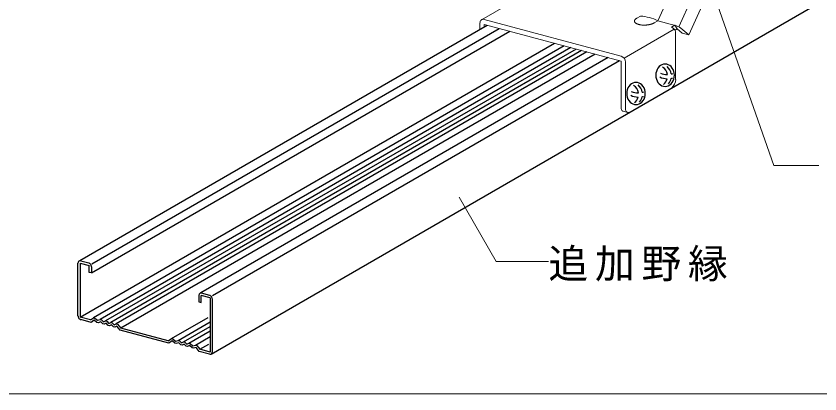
# Model space of a CAD drawing. Units: millimetres on the paper, with parts at other scales. Extents: x -195 to 195, y -140 to 138.
# Drawn here: x 48.61 to 78.95, y 6.36 to 20.61 of the extents above; entities that cross this region are included whole.
import ezdxf

# ---------------------------------------------------------------- set-up
doc = ezdxf.new("R2010")
doc.units = ezdxf.units.MM
for name, color, linetype, lineweight in [('4-3_野縁', 2, 'Continuous', 25), ('4-6_文字', 7, 'Continuous', 18), ('4-B_補強金具・金具・その他', 3, 'Continuous', 18), ('4-C_ビス・アンカーボルト・強調図形', 2, 'Continuous', 25), ('F-2_野縁受け', 3, 'Continuous', 18)]:
    doc.layers.add(name, color=color, linetype=linetype, lineweight=lineweight)
doc.styles.add('ＭＳ ゴシック', font='')
doc.styles.get('ＭＳ ゴシック').set_extended_font_data('MS Gothic')

msp = doc.modelspace()

# ---------------------------------------------------------------- linework, layer by layer
at = {"layer": '4-3_野縁'}
for p, q in [((55.966, 7.859), (78.587, 20.92)), ((51.013, 11.388), (66.391, 20.267)), ((51.452, 10.921), (67.244, 20.038)), ((51.467, 11.267), (66.845, 20.145)), ((73.472, 20.079), (73.561, 20.131)), ((51.026, 9.252), (68.927, 19.587)), ((69.291, 19.49), (51.528, 9.234)), ((69.545, 19.422), (51.782, 9.166)), ((69.748, 19.368), (51.984, 9.112)), ((69.951, 19.313), (52.187, 9.058)), ((70.154, 19.259), (52.39, 9.003)), ((70.459, 19.177), (52.557, 8.842)), ((70.955, 19.044), (55.577, 10.165)), ((71.387, 18.928), (56.016, 10.054)), ((50.945, 9.306), (50.945, 11.29)), ((51.026, 11.291), (51.371, 11.199)), ((51.026, 11.291), (51.026, 9.252)), ((51.046, 11.379), (51.351, 11.298)), ((51.452, 10.921), (51.401, 10.934)), ((51.452, 11.154), (51.452, 10.921)), ((55.509, 10.067), (55.509, 9.833)), ((55.935, 9.976), (55.59, 10.068)), ((55.915, 10.075), (55.61, 10.156)), ((55.935, 9.976), (55.935, 7.937)), ((56.016, 7.948), (56.016, 9.931)), ((51.411, 9.149), (51.026, 9.252)), ((51.437, 9.058), (51.046, 9.163)), ((51.411, 9.149), (51.528, 9.234)), ((51.68, 9.135), (51.782, 9.166)), ((51.782, 9.166), (51.832, 9.153)), ((51.832, 9.153), (51.908, 9.074)), ((51.908, 9.074), (51.984, 9.112)), ((51.984, 9.112), (52.035, 9.098)), ((54.469, 8.446), (55.855, 9.246)), ((52.035, 9.098), (52.111, 9.02)), ((52.111, 9.02), (52.187, 9.057)), ((52.187, 9.057), (52.238, 9.044)), ((52.238, 9.044), (52.314, 8.965)), ((52.314, 8.965), (52.39, 9.003)), ((52.39, 9.003), (52.441, 8.99)), ((52.532, 8.764), (52.415, 8.912)), ((52.441, 8.99), (52.557, 8.842)), ((54.353, 8.361), (52.557, 8.842)), ((54.723, 8.378), (55.935, 9.078)), ((54.926, 8.324), (55.935, 8.906)), ((56.016, 8.953), (56.022, 8.957)), ((55.129, 8.269), (55.935, 8.735)), ((55.382, 8.201), (55.935, 8.521)), ((54.353, 8.361), (54.469, 8.446)), ((54.469, 8.446), (54.52, 8.432)), ((54.52, 8.432), (54.621, 8.347)), ((54.621, 8.347), (54.723, 8.378)), ((54.723, 8.378), (54.774, 8.365)), ((54.774, 8.365), (54.85, 8.286)), ((54.85, 8.286), (54.926, 8.324)), ((54.926, 8.324), (54.976, 8.31)), ((54.976, 8.31), (55.052, 8.231)), ((55.052, 8.231), (55.129, 8.269)), ((55.129, 8.269), (55.179, 8.256)), ((55.179, 8.256), (55.281, 8.17)), ((55.281, 8.17), (55.382, 8.201)), ((55.549, 8.04), (55.885, 8.234)), ((55.524, 7.963), (55.407, 8.111)), ((55.914, 7.858), (55.524, 7.963)), ((55.935, 7.937), (55.549, 8.04))]:
    msp.add_line(p, q, dxfattribs=at)
for points in [[(51.046, 11.379), (51.029, 11.382), (51.012, 11.381), (50.996, 11.377), (50.981, 11.369), (50.969, 11.358), (50.958, 11.344), (50.951, 11.328), (50.946, 11.31), (50.945, 11.29)], [(51.452, 11.154), (51.45, 11.175), (51.446, 11.195), (51.438, 11.216), (51.428, 11.235), (51.416, 11.253), (51.401, 11.268), (51.385, 11.281), (51.376, 11.287), (51.359, 11.295), (51.351, 11.298)], [(51.452, 10.921), (51.371, 10.942), (51.371, 11.199)], [(55.61, 10.156), (55.593, 10.159), (55.576, 10.159), (55.56, 10.154), (55.545, 10.146), (55.533, 10.135), (55.522, 10.122), (55.515, 10.105), (55.51, 10.087), (55.509, 10.067)], [(55.509, 9.833), (55.59, 9.812), (55.59, 10.068)], [(56.016, 9.931), (56.014, 9.952), (56.01, 9.972), (56.002, 9.993), (55.992, 10.012), (55.98, 10.03), (55.965, 10.046), (55.949, 10.058), (55.932, 10.068), (55.915, 10.075)], [(50.945, 9.306), (50.946, 9.286), (50.951, 9.265), (50.958, 9.244), (50.969, 9.225), (50.981, 9.207), (50.996, 9.192), (51.012, 9.179), (51.029, 9.169), (51.046, 9.163)], [(52.415, 8.912), (52.339, 8.874), (52.289, 8.888), (52.213, 8.967), (52.137, 8.929), (52.086, 8.942), (52.01, 9.021), (51.934, 8.983), (51.883, 8.997), (51.807, 9.075), (51.706, 9.044), (51.655, 9.058), (51.553, 9.143), (51.437, 9.058)], [(51.528, 9.234), (51.579, 9.221), (51.68, 9.135)], [(54.748, 8.287), (54.647, 8.256), (54.596, 8.27), (54.495, 8.355), (54.378, 8.27), (52.532, 8.764)], [(55.407, 8.111), (55.306, 8.079), (55.255, 8.093), (55.154, 8.179), (55.078, 8.141), (55.027, 8.154), (54.951, 8.233), (54.875, 8.195), (54.824, 8.209), (54.748, 8.287)], [(55.382, 8.201), (55.433, 8.188), (55.549, 8.04)], [(55.915, 7.858), (55.932, 7.855), (55.949, 7.856), (55.965, 7.86), (55.98, 7.868), (55.992, 7.879), (56.002, 7.893), (56.01, 7.909), (56.014, 7.928), (56.016, 7.948)]]:
    msp.add_lwpolyline(points, dxfattribs=at)
at = {"layer": '4-6_文字'}
for p, q in [((77.204, 14.98), (74.392, 23.022)), ((77.204, 14.98), (78.911, 14.98)), ((65.332, 13.78), (66.734, 11.352)), ((66.734, 11.352), (68.701, 11.352))]:
    msp.add_line(p, q, dxfattribs=at)
at = {"layer": '4-B_補強金具・金具・その他'}
for p, q in [((73.622, 20.204), (75.386, 24.066)), ((73.996, 19.9), (75.779, 23.805)), ((66.178, 20.471), (68.07, 21.563)), ((66.115, 20.345), (66.115, 20.107)), ((71.45, 19.098), (66.277, 20.484)), ((72.036, 20.53), (72.174, 20.61)), ((72.695, 20.353), (72.833, 20.433)), ((73.49, 20.257), (72.833, 20.433)), ((71.45, 18.912), (66.277, 20.298)), ((66.277, 20.201), (66.277, 20.298)), ((73.448, 20.115), (71.557, 19.023)), ((73.467, 20.263), (73.341, 20.19)), ((73.561, 20.131), (73.467, 20.263)), ((73.561, 20.131), (73.749, 19.966)), ((73.704, 20.154), (73.996, 19.9)), ((73.503, 19.96), (73.503, 18.214)), ((73.996, 19.9), (73.749, 19.966)), ((71.45, 17.163), (71.45, 18.912)), ((71.612, 18.868), (71.612, 17.119)), ((71.77, 16.987), (73.346, 17.897)), ((71.526, 17.022), (71.688, 16.979))]:
    msp.add_line(p, q, dxfattribs=at)
msp.add_lwpolyline([(74.599, 24.503), (74.599, 24.299), (72.833, 20.433)], dxfattribs=at)
for centre, radius, start, end in [((66.34, 20.343), 0.225, 160.0272, 180.4495), ((66.228, 20.37), 0.112, 126.3383, 153.8155), ((66.243, 20.359), 0.13, 74.9133, 128.6238), ((72.025, 20.42), 0.0772, 161.5424, 172.9887), ((72.019, 20.421), 0.0704, 173.0607, 185.2395), ((72.02, 20.421), 0.0715, 185.3249, 197.3694), ((72.04, 20.415), 0.0926, 151.3694, 161.5078), ((72.029, 20.424), 0.0808, 197.4316, 208.5325), ((72.044, 20.432), 0.0989, 208.5557, 218.2572), ((72.062, 20.403), 0.117, 142.7172, 151.3685), ((72.066, 20.45), 0.127, 218.2511, 226.4734), ((72.09, 20.382), 0.153, 135.4727, 142.734), ((72.093, 20.477), 0.165, 226.454, 233.3431), ((72.123, 20.349), 0.199, 129.4099, 135.4946), ((72.123, 20.517), 0.215, 233.3212, 239.1025), ((72.16, 20.305), 0.257, 124.2935, 129.4305), ((72.154, 20.569), 0.276, 239.0829, 243.9797), ((72.198, 20.248), 0.325, 119.9202, 124.3107), ((72.061, 18.868), 1.745, 63.7245, 86.2755), ((72.423, 20.859), 0.575, 289.7917, 292.7913), ((72.457, 20.777), 0.486, 292.7831, 296.1367), ((72.495, 20.702), 0.402, 296.1261, 299.9338), ((72.185, 20.633), 0.347, 243.9637, 248.1665), ((72.215, 20.707), 0.426, 248.1538, 251.8152), ((72.242, 20.789), 0.512, 251.8054, 255.0451), ((72.265, 20.875), 0.601, 255.0372, 257.9482), ((72.283, 20.962), 0.69, 257.9421, 260.5971), ((72.297, 21.046), 0.775, 260.5922, 263.0493), ((72.307, 21.122), 0.853, 263.0453, 265.3513), ((72.312, 21.188), 0.919, 265.3479, 267.5418), ((72.315, 21.24), 0.971, 267.5389, 269.654), ((72.315, 21.275), 1.006, 269.6513, 271.717), ((72.314, 21.292), 1.022, 271.7145, 273.7579), ((72.315, 21.289), 1.019, 273.7555, 275.8028), ((72.317, 21.267), 0.997, 275.8003, 277.8777), ((72.322, 21.227), 0.957, 277.875, 280.0101), ((72.332, 21.171), 0.901, 280.0071, 282.2305), ((72.347, 21.103), 0.831, 282.2269, 284.5732), ((72.367, 21.026), 0.751, 284.569, 287.0793), ((72.393, 20.943), 0.664, 287.0741, 289.7981), ((73.259, 19.96), 0.244, 0.0196, 70.355), ((73.295, 19.575), 0.709, 54.7981, 75.9661), ((71.367, 18.868), 0.244, 0.0196, 70.355), ((73.099, 18.218), 0.405, 307.6101, 0.5531), ((71.8, 17.168), 0.35, 179.1519, 194.6361), ((71.546, 17.11), 0.0898, 199.6326, 236.3779), ((71.555, 17.132), 0.113, 238.4771, 255), ((71.962, 17.125), 0.35, 179.1519, 194.6361), ((71.708, 17.066), 0.0898, 199.6326, 236.3779), ((71.717, 17.088), 0.113, 238.4771, 297.3809)]:
    msp.add_arc(centre, radius, start, end, dxfattribs=at)
at = {"layer": '4-C_ビス・アンカーボルト・強調図形'}
for points in [[(73.104, 18.8), (73.044, 18.794), (72.985, 18.775), (72.929, 18.744), (72.879, 18.702), (72.836, 18.65), (72.801, 18.59), (72.775, 18.524), (72.76, 18.453), (72.754, 18.38), (72.76, 18.307), (72.775, 18.236), (72.801, 18.17), (72.836, 18.11), (72.879, 18.058), (72.929, 18.016), (72.985, 17.985), (73.044, 17.967), (73.104, 17.96), (73.165, 17.967), (73.224, 17.985), (73.279, 18.016), (73.329, 18.058), (73.372, 18.11), (73.407, 18.17), (73.433, 18.236), (73.449, 18.307), (73.454, 18.38), (73.449, 18.453), (73.433, 18.524), (73.407, 18.59), (73.372, 18.65), (73.329, 18.702), (73.279, 18.744), (73.224, 18.775), (73.165, 18.794)], [(72.007, 18.11), (71.946, 18.103), (71.887, 18.084), (71.832, 18.053), (71.782, 18.011), (71.739, 17.96), (71.704, 17.9), (71.678, 17.833), (71.662, 17.763), (71.657, 17.69), (71.662, 17.617), (71.678, 17.546), (71.704, 17.48), (71.739, 17.42), (71.782, 17.368), (71.832, 17.326), (71.887, 17.295), (71.946, 17.276), (72.007, 17.27), (72.068, 17.276), (72.126, 17.295), (72.182, 17.326), (72.232, 17.368), (72.275, 17.42), (72.31, 17.48), (72.336, 17.546), (72.351, 17.617), (72.357, 17.69), (72.351, 17.763), (72.336, 17.833), (72.31, 17.9), (72.275, 17.96), (72.232, 18.011), (72.182, 18.053), (72.126, 18.084), (72.068, 18.103)]]:
    msp.add_lwpolyline(points, close=True, dxfattribs=at)
for centre, radius, start, end in [((72.807, 18.349), 0.392, 8.772, 58.4432), ((72.877, 18.353), 0.467, 9.2951, 49.3989), ((73.201, 18.93), 0.685, 244.3223, 268.6978), ((73.176, 19.082), 0.673, 248.0891, 271.5767), ((72.807, 18.349), 0.392, 306.8828, 344.6277), ((72.877, 18.353), 0.467, 320.0846, 348.2692), ((73.201, 18.93), 0.685, 281.2346, 285.6764), ((73.176, 19.082), 0.673, 283.9067, 288.9733), ((71.71, 17.659), 0.392, 8.772, 58.4432), ((71.78, 17.663), 0.467, 9.2951, 49.3989), ((72.103, 18.24), 0.685, 244.3223, 268.6978), ((72.079, 18.391), 0.673, 248.0891, 271.5767), ((72.079, 18.391), 0.673, 283.9067, 288.9733), ((71.71, 17.659), 0.392, 306.8828, 344.6277), ((71.78, 17.663), 0.467, 320.0846, 348.2692), ((72.103, 18.24), 0.685, 281.2346, 285.6764)]:
    msp.add_arc(centre, radius, start, end, dxfattribs=at)
at = {"layer": 'F-2_野縁受け'}
msp.add_line((2.29, 6.358), (191.29, 6.358), dxfattribs=at)

# ---------------------------------------------------------------- texts
at = {"layer": '4-6_文字', "insert": (68.701, 10.602), "char_height": 1.1, "attachment_point": 7, "style": 'ＭＳ ゴシック'}
msp.add_mtext('\\T1.17;追加野縁', dxfattribs=at)

doc.saveas('drawing.dxf')
